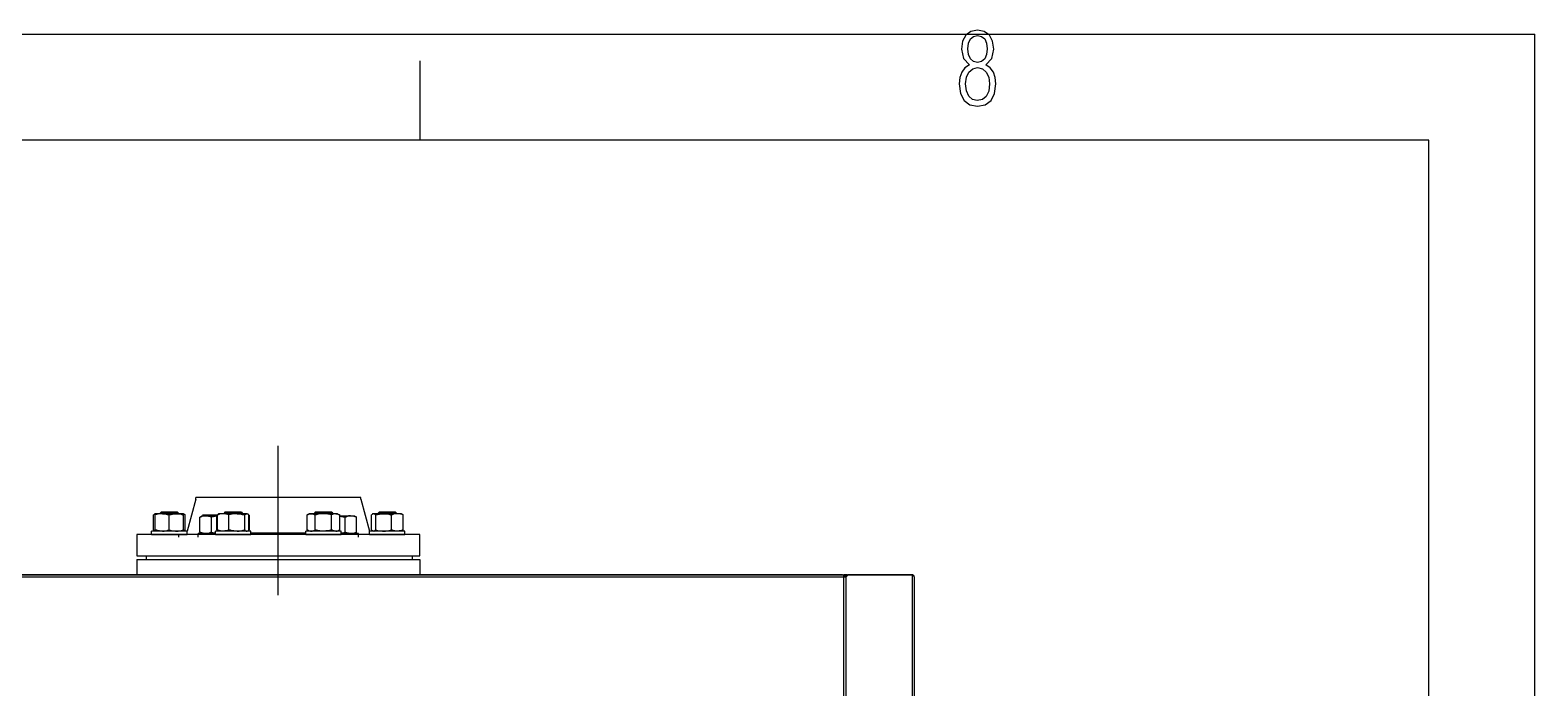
# Model space of a CAD drawing. Extents: x 0 to 420, y 0 to 297.
# Drawn here: x 349.1 to 420, y 266.2 to 297.2 of the extents above; entities that cross this region are included whole.
import ezdxf

# ---------------------------------------------------------------- set-up
doc = ezdxf.new("R2010")
doc.units = 0
doc.linetypes.add('DASHDOT', pattern=[18.5, 12, -3, 0.5, -3])
doc.layers.get('0').update_dxf_attribs({"linetype": 'CONTINUOUS'})

msp = doc.modelspace()

# ---------------------------------------------------------------- linework, layer by layer
at = {"color": 7}
for p, q in [((0, 297), (420, 297)), ((420, 0), (420, 297)), ((367.5, 292), (367.5, 295.75)), ((415, 292), (5, 292)), ((415, 5), (415, 292)), ((356.927704, 275.097504), (356.517273, 273.597504)), ((357.403778, 275.180817), (356.927704, 275.180817)), ((356.927704, 275.097504), (356.927704, 275.180817)), ((364.705475, 275.180817), (357.403778, 275.180817)), ((364.705475, 275.097504), (364.705475, 275.180817)), ((364.705475, 275.097504), (365.115906, 273.597504)), ((354.940369, 273.65799), (354.940369, 274.359222)), ((355.018921, 274.419708), (354.993713, 274.405151)), ((355.018921, 274.419708), (354.993744, 274.405182)), ((355.018921, 274.419708), (355.017273, 274.418762)), ((355.018921, 274.419708), (355.017273, 274.418762)), ((355.017273, 274.359222), (355.017273, 274.418762)), ((355.017273, 273.65799), (355.017273, 274.359222)), ((355.365112, 274.419708), (355.018921, 274.419708)), ((355.295044, 274.486389), (355.239471, 274.430817)), ((355.295044, 274.486389), (355.239471, 274.430817)), ((355.295044, 274.486389), (355.239471, 274.430817)), ((355.239471, 274.430817), (355.295044, 274.486389)), ((355.239471, 274.419708), (355.239471, 274.430817)), ((356.128357, 274.430817), (355.239471, 274.430817)), ((356.072815, 274.486389), (355.295044, 274.486389)), ((355.299622, 274.419708), (355.299622, 274.430817)), ((356.348938, 274.419708), (355.365112, 274.419708)), ((355.683929, 273.65799), (355.683929, 274.359222)), ((356.068237, 274.419708), (356.068237, 274.430817)), ((356.072815, 274.486389), (356.128357, 274.430817)), ((356.072815, 274.486389), (356.128357, 274.430817)), ((356.072815, 274.486389), (356.128357, 274.430817)), ((356.128357, 274.430817), (356.072815, 274.486389)), ((356.128357, 274.419708), (356.128357, 274.430817)), ((356.128357, 274.419708), (356.128357, 274.430817)), ((356.128357, 274.419708), (356.128357, 274.430817)), ((356.128357, 274.419708), (356.128357, 274.430817)), ((356.348938, 274.419708), (356.350586, 274.418762)), ((356.348938, 274.419708), (356.374115, 274.405182)), ((356.348938, 274.419708), (356.374146, 274.405151)), ((356.348938, 274.419708), (356.350586, 274.418762)), ((356.350586, 274.359222), (356.350586, 274.418762)), ((356.350586, 273.65799), (356.350586, 274.359222)), ((356.369629, 274.407654), (356.374115, 274.405182)), ((356.42749, 273.65799), (356.42749, 274.359222)), ((356.42749, 273.65799), (356.42749, 274.359222)), ((357.205322, 274.308594), (357.180084, 274.294067)), ((357.180084, 274.294067), (357.18219, 274.295227)), ((357.205322, 274.308594), (357.180115, 274.294067)), ((357.205322, 274.308594), (357.180115, 274.294067)), ((357.920776, 274.308594), (357.205322, 274.308594)), ((357.686066, 274.347504), (357.249359, 274.347504)), ((357.425873, 274.308594), (357.425873, 274.347473)), ((357.485992, 274.308594), (357.485992, 274.347473)), ((357.946991, 274.347504), (357.686066, 274.347504)), ((357.920776, 273.65799), (357.920776, 274.347504)), ((357.946991, 273.65799), (357.946991, 274.359222)), ((358.025574, 274.419708), (358.000397, 274.405182)), ((358.877808, 274.419708), (358.025574, 274.419708)), ((358.301666, 274.486389), (358.246124, 274.430817)), ((358.376312, 274.430817), (358.246124, 274.430817)), ((358.246124, 274.419708), (358.246124, 274.430817)), ((358.415588, 274.486389), (358.301666, 274.486389)), ((358.306274, 274.419708), (358.306274, 274.430817)), ((359.13501, 274.430817), (358.376312, 274.430817)), ((359.079468, 274.486389), (358.415588, 274.486389)), ((358.491333, 273.65799), (358.491333, 274.359222)), ((359.35556, 274.419708), (358.877808, 274.419708)), ((359.07489, 274.419708), (359.07489, 274.430817)), ((359.079468, 274.486389), (359.13501, 274.430817)), ((359.13501, 274.419708), (359.13501, 274.430817)), ((359.234894, 273.65799), (359.234894, 274.359222)), ((359.35556, 274.419708), (359.380768, 274.405182)), ((359.434143, 273.65799), (359.434143, 274.359222)), ((359.460358, 273.65799), (359.460358, 274.347504)), ((362.277618, 274.419708), (362.172821, 274.359222)), ((362.172821, 273.65799), (362.172821, 274.359222)), ((363.526215, 274.419708), (362.277618, 274.419708)), ((362.553711, 274.486389), (362.498169, 274.430817)), ((362.942596, 274.430817), (362.498169, 274.430817)), ((362.498169, 274.419708), (362.498169, 274.430817)), ((362.942596, 274.486389), (362.553711, 274.486389)), ((362.557709, 273.65799), (362.557709, 274.359222)), ((362.558289, 274.419708), (362.558289, 274.430817)), ((363.331512, 274.486389), (362.942596, 274.486389)), ((363.387054, 274.430817), (362.942596, 274.430817)), ((363.326904, 274.419708), (363.326904, 274.430817)), ((363.327515, 273.65799), (363.327515, 274.359222)), ((363.331512, 274.486389), (363.387054, 274.430817)), ((363.387054, 274.419708), (363.387054, 274.430817)), ((363.607605, 274.419708), (363.526215, 274.419708)), ((363.607605, 274.419708), (363.712402, 274.359222)), ((363.712402, 273.65799), (363.712402, 274.359222)), ((364.427856, 274.308594), (363.712402, 274.308594)), ((364.147186, 274.308594), (364.147186, 274.347473)), ((364.207306, 274.308594), (364.207306, 274.347504)), ((364.207306, 274.308594), (364.207306, 274.347473)), ((364.207306, 274.308594), (364.207306, 274.347473)), ((364.427856, 274.308594), (364.453064, 274.294067)), ((364.427856, 274.308594), (364.453094, 274.294067)), ((364.427856, 274.308594), (364.453064, 274.294067)), ((364.447784, 274.296967), (364.453064, 274.294067)), ((364.449371, 274.296112), (364.453064, 274.294067)), ((365.205688, 273.65799), (365.205688, 274.359222)), ((365.284241, 274.419708), (365.259033, 274.405151)), ((365.284241, 274.419708), (365.259064, 274.405182)), ((365.284241, 274.419708), (365.282593, 274.418762)), ((365.284241, 274.419708), (365.282593, 274.418762)), ((365.311157, 274.419708), (365.284241, 274.419708)), ((366.614258, 274.419708), (365.311157, 274.419708)), ((365.404907, 273.65799), (365.404907, 274.359222)), ((365.560364, 274.486389), (365.504822, 274.430817)), ((365.560364, 274.486389), (365.504822, 274.430817)), ((365.560364, 274.486389), (365.504822, 274.430817)), ((365.504822, 274.430817), (365.560364, 274.486389)), ((366.263519, 274.430817), (365.504822, 274.430817)), ((365.504822, 274.419708), (365.504822, 274.430817)), ((366.224243, 274.486389), (365.560364, 274.486389)), ((365.564941, 274.419708), (365.564941, 274.430817)), ((366.148499, 273.65799), (366.148499, 274.359222)), ((366.338135, 274.486389), (366.224243, 274.486389)), ((366.393707, 274.430817), (366.263519, 274.430817)), ((366.333557, 274.419708), (366.333557, 274.430817)), ((366.338135, 274.486389), (366.393707, 274.430817)), ((366.338135, 274.486389), (366.393707, 274.430817)), ((366.338135, 274.486389), (366.393707, 274.430817)), ((366.393707, 274.430817), (366.338135, 274.486389)), ((366.393707, 274.419708), (366.393707, 274.430817)), ((366.393707, 274.419708), (366.393707, 274.430817)), ((366.393707, 274.419708), (366.393707, 274.430817)), ((366.393707, 274.419708), (366.393707, 274.430817)), ((366.614258, 274.419708), (366.615906, 274.418762)), ((366.614258, 274.419708), (366.639435, 274.405182)), ((366.614258, 274.419708), (366.639465, 274.405151)), ((366.614258, 274.419708), (366.615906, 274.418762)), ((366.634827, 274.407715), (366.639435, 274.405182)), ((366.69281, 273.65799), (366.69281, 274.359222)), ((366.69281, 273.65799), (366.69281, 274.359222)), ((355.683929, 273.597504), (354.850586, 273.597504)), ((354.850586, 273.430817), (354.850586, 273.597504)), ((355.017242, 273.59845), (354.993713, 273.612061)), ((355.017273, 273.59845), (355.017273, 273.65799)), ((355.018921, 273.597504), (355.017273, 273.59845)), ((355.365112, 273.597504), (355.018921, 273.597504)), ((356.348938, 273.597504), (355.365112, 273.597504)), ((356.517273, 273.597504), (355.683929, 273.597504)), ((356.348938, 273.597504), (356.350586, 273.59845)), ((356.350586, 273.59845), (356.350586, 273.65799)), ((356.350586, 273.59845), (356.374146, 273.612061)), ((356.517273, 273.430817), (356.517273, 273.597504)), ((356.517273, 273.430817), (356.517273, 273.597504)), ((356.517273, 273.430817), (356.517273, 273.597504)), ((356.517273, 273.430817), (356.517273, 273.597504)), ((357.12674, 273.546875), (357.12674, 274.248108)), ((357.671082, 273.546875), (357.671082, 274.248108)), ((359.279816, 273.597504), (357.857239, 273.597504)), ((357.857239, 273.430817), (357.857239, 273.597504)), ((358.000397, 273.61203), (357.920776, 273.65799)), ((358.025574, 273.597504), (358.000397, 273.61203)), ((358.877808, 273.597504), (358.025574, 273.597504)), ((359.35556, 273.597504), (358.877808, 273.597504)), ((359.523895, 273.597504), (359.279816, 273.597504)), ((359.35556, 273.597504), (359.380768, 273.61203)), ((359.381042, 273.612183), (359.460358, 273.65799)), ((359.523895, 273.430817), (359.523895, 273.597504)), ((359.523895, 273.430817), (359.523895, 273.597504)), ((362.109283, 273.430817), (362.109283, 273.597504)), ((363.77594, 273.597504), (362.109283, 273.597504)), ((362.277618, 273.597504), (362.172821, 273.65799)), ((363.607605, 273.597504), (363.712402, 273.65799)), ((363.77594, 273.430817), (363.77594, 273.597504)), ((363.77594, 273.430817), (363.77594, 273.597504)), ((363.962097, 273.546875), (363.962097, 274.248108)), ((364.506439, 273.546875), (364.506439, 274.248108)), ((364.506439, 273.546875), (364.506439, 274.248108)), ((365.359985, 273.597504), (365.115906, 273.597504)), ((365.115906, 273.430817), (365.115906, 273.597504)), ((365.284241, 273.597504), (365.259033, 273.612061)), ((365.311157, 273.597504), (365.284241, 273.597504)), ((366.614258, 273.597504), (365.311157, 273.597504)), ((366.782593, 273.597504), (365.359985, 273.597504)), ((366.614258, 273.597504), (366.639465, 273.612061)), ((366.782593, 273.430817), (366.782593, 273.597504)), ((366.782593, 273.430817), (366.782593, 273.597504)), ((366.782593, 273.430817), (366.782593, 273.597504)), ((366.782593, 273.430817), (366.782593, 273.597504)), ((367.483246, 273.43457), (354.149933, 273.43457)), ((354.149933, 273.43457), (354.149933, 272.42804)), ((354.850586, 273.430817), (354.850586, 273.430908)), ((355.683929, 273.430817), (354.850586, 273.430817)), ((356.273193, 273.430817), (354.850586, 273.430817)), ((356.517273, 273.430817), (355.683929, 273.430817)), ((356.128357, 273.319733), (356.128357, 273.430908)), ((356.128357, 273.319733), (356.128357, 273.430908)), ((356.128357, 273.319672), (356.128357, 273.430817)), ((356.128357, 273.319672), (356.128357, 273.430817)), ((356.517273, 273.430817), (356.273193, 273.430817)), ((357.857147, 273.486389), (357.036987, 273.486389)), ((357.036987, 273.319733), (357.036987, 273.486389)), ((357.281067, 273.486389), (357.036987, 273.486389)), ((357.036987, 273.319733), (357.036987, 273.486389)), ((357.205322, 273.486389), (357.180115, 273.500916)), ((357.857239, 273.486389), (357.205322, 273.486389)), ((357.857147, 273.486389), (357.281067, 273.486389)), ((359.279816, 273.430817), (357.857239, 273.430817)), ((359.523895, 273.430817), (357.857239, 273.430817)), ((359.523895, 273.430817), (359.279816, 273.430817)), ((362.109283, 273.502502), (359.523468, 273.502502)), ((363.77594, 273.430817), (362.109283, 273.430817)), ((362.353363, 273.430817), (362.109283, 273.430817)), ((363.77594, 273.430817), (362.353363, 273.430817)), ((364.427856, 273.486389), (363.775909, 273.486389)), ((364.596191, 273.486389), (363.77594, 273.486389)), ((364.352112, 273.486389), (363.77594, 273.486389)), ((363.950104, 273.486389), (363.77594, 273.486389)), ((364.596191, 273.486389), (364.352112, 273.486389)), ((364.427856, 273.486389), (364.453094, 273.500946)), ((364.596191, 273.319733), (364.596191, 273.486389)), ((364.596191, 273.319733), (364.596191, 273.486389)), ((364.596191, 273.319733), (364.596191, 273.486389)), ((365.115906, 273.430817), (365.115906, 273.430908)), ((365.359985, 273.430817), (365.115906, 273.430817)), ((365.949249, 273.430817), (365.115906, 273.430817)), ((366.782593, 273.430817), (365.359985, 273.430817)), ((366.782593, 273.430817), (365.949249, 273.430817)), ((367.483246, 272.42804), (367.483246, 273.43457)), ((354.149933, 272.42804), (367.483246, 272.42804)), ((354.149933, 272.26416), (367.483246, 272.26416)), ((354.149933, 272.26416), (354.149933, 271.541931)), ((354.149933, 272.26416), (354.149933, 271.541962)), ((354.594208, 272.42804), (354.594208, 272.26416)), ((367.118408, 272.42804), (367.118408, 272.26416)), ((367.483246, 272.26416), (367.483246, 271.54184)), ((367.483246, 272.26416), (367.483246, 271.541931)), ((367.483246, 272.26416), (367.483246, 271.541962)), ((367.483246, 272.26416), (367.483246, 271.541992)), ((334.183258, 271.541931), (387.449921, 271.541931)), ((334.183258, 271.453064), (387.449921, 271.453064)), ((387.394379, 271.541931), (334.2388, 271.541931)), ((360.699921, 271.541931), (360.700195, 271.541931)), ((360.932983, 271.541931), (360.933258, 271.541931)), ((387.394379, 271.541931), (387.394806, 271.541931)), ((387.394379, 271.541931), (387.394592, 271.541931)), ((387.394379, 271.541931), (387.395386, 271.541931)), ((387.394379, 271.541931), (387.39447, 271.541931)), ((387.627594, 271.541931), (387.449829, 271.541931)), ((387.449921, 271.453064), (387.449921, 271.541931)), ((387.449921, 172.397491), (387.449921, 271.453064)), ((387.449921, 271.453064), (387.538818, 271.453064)), ((387.483246, 271.453064), (387.449921, 271.453064)), ((387.483246, 271.453064), (387.494354, 271.453064)), ((387.494354, 271.453064), (387.485962, 271.479034)), ((387.538818, 271.453064), (387.494354, 271.453064)), ((387.649933, 271.541931), (387.538818, 271.430817)), ((387.538818, 271.453064), (387.538818, 271.430817)), ((387.561035, 271.453064), (387.538818, 271.453064)), ((387.625793, 271.541901), (387.627686, 271.541931)), ((387.626587, 271.541931), (387.627686, 271.541931)), ((387.627441, 271.541931), (387.627686, 271.541931)), ((387.627686, 271.541931), (390.67215, 271.541931)), ((390.67215, 271.541931), (387.649933, 271.541931)), ((390.716583, 271.541931), (390.672058, 271.541931)), ((390.67215, 271.541931), (390.67215, 172.353058)), ((390.716583, 271.530212), (390.716583, 271.541931)), ((390.761047, 271.497498), (390.748962, 271.497498)), ((390.753357, 271.489807), (390.761047, 271.497498)), ((390.761047, 271.453064), (390.761047, 271.497498)), ((390.761047, 271.453064), (390.761047, 172.397491)), ((387.538818, 271.430817), (387.538818, 265.458618))]:
    msp.add_line(p, q, dxfattribs=at)
at = {"color": 7, "linetype": 'DASHDOT'}
msp.add_line((360.816589, 270.583984), (360.816589, 277.618073), dxfattribs=at)
at = {"color": 7}
for points in [[(393.367096, 295.550354), (393.155701, 295.414093), (393.005371, 295.216797), (392.911407, 294.963104), (392.883209, 294.657715), (392.939606, 294.206726), (393.113403, 293.877869), (393.385895, 293.675842), (393.75235, 293.605377), (394.114075, 293.675842), (394.386566, 293.877869), (394.555695, 294.206726), (394.61676, 294.657715), (394.583893, 294.963104), (394.494629, 295.216797), (394.3396, 295.414093), (394.132874, 295.550354), (394.419464, 295.855713), (394.513428, 296.292633), (394.457031, 296.668457), (394.306702, 296.950348), (394.067108, 297.128876), (393.75235, 297.189941), (393.432892, 297.128876), (393.193298, 296.950348), (393.042938, 296.668457), (392.991272, 296.292633), (393.085236, 295.851013)], [(394.208038, 296.311401), (394.175171, 296.034241), (394.085907, 295.832214), (393.940277, 295.705383), (393.75235, 295.663086), (393.555023, 295.705383), (393.414093, 295.832214), (393.320129, 296.034241), (393.291931, 296.311401), (393.320129, 296.574493), (393.414093, 296.77182), (393.559723, 296.893951), (393.75235, 296.936249), (393.940277, 296.893951), (394.085907, 296.77182), (394.175171, 296.574493)], [(394.316101, 294.657715), (394.273834, 294.319458), (394.161072, 294.070465), (393.977844, 293.920135), (393.733551, 293.868469), (393.508057, 293.920135), (393.334229, 294.075165), (393.221466, 294.324158), (393.183899, 294.662415), (393.221466, 294.977173), (393.338928, 295.216797), (393.522156, 295.367126), (393.75235, 295.423492), (393.977844, 295.367126), (394.156372, 295.216797), (394.273834, 294.977173)]]:
    msp.add_lwpolyline(points, close=True, dxfattribs=at)
for points in [[(354.993713, 274.405151), (354.968445, 274.386993), (354.940369, 274.359222)], [(355.364227, 274.41864), (355.277435, 274.41568), (355.218018, 274.408752), (355.155884, 274.397461), (355.089569, 274.381256), (355.017273, 274.359222)], [(355.364227, 274.41864), (355.447845, 274.41333), (355.535492, 274.399506), (355.582062, 274.388977), (355.631317, 274.375671), (355.683929, 274.359222)], [(355.683929, 274.359222), (355.763641, 274.38327), (355.836273, 274.400299), (355.904175, 274.411438), (355.969299, 274.417419), (356.033203, 274.41861), (356.097534, 274.41507), (356.163849, 274.406555), (356.233826, 274.392578), (356.309662, 274.372223), (356.350586, 274.359222)], [(356.374115, 274.405182), (356.399414, 274.386993), (356.42749, 274.359222)], [(356.374146, 274.405151), (356.399414, 274.386993), (356.42749, 274.359222)], [(357.671082, 274.248108), (357.605988, 274.272156), (357.546692, 274.289185), (357.491241, 274.300323), (357.43808, 274.306335), (357.385864, 274.307495), (357.333374, 274.303955), (357.279236, 274.295441), (357.222076, 274.281464), (357.160156, 274.261108), (357.12674, 274.248108)], [(357.180084, 274.294067), (357.154816, 274.275879), (357.12674, 274.248108)], [(357.180115, 274.294067), (357.154846, 274.275879), (357.12674, 274.248108)], [(357.920776, 274.300781), (357.843842, 274.289673), (357.761536, 274.272522), (357.671082, 274.248108)], [(358.491333, 274.359222), (358.426239, 274.38327), (358.366943, 274.400299), (358.311493, 274.411438), (358.258331, 274.417419), (358.206146, 274.41861), (358.153625, 274.41507), (358.099487, 274.406555), (358.042328, 274.392578), (357.980408, 274.372223), (357.946991, 274.359222)], [(358.000397, 274.405182), (357.975098, 274.386993), (357.946991, 274.359222)], [(358.878326, 274.41864), (358.781525, 274.41568), (358.71524, 274.408752), (358.645935, 274.397461), (358.57196, 274.381256), (358.491333, 274.359222)], [(358.878326, 274.41864), (358.971588, 274.41333), (359.069336, 274.399506), (359.121307, 274.388977), (359.176208, 274.375671), (359.234894, 274.359222)], [(359.234894, 274.359222), (359.260864, 274.385162), (359.284393, 274.402832), (359.306366, 274.413666), (359.327484, 274.418427), (359.348389, 274.417511), (359.36972, 274.410828), (359.380768, 274.405182)], [(359.380768, 274.405182), (359.406036, 274.386993), (359.434143, 274.359222)], [(362.172821, 274.359222), (362.218842, 274.38327), (362.260773, 274.400299), (362.299988, 274.411438), (362.337555, 274.417419), (362.374481, 274.41861), (362.411591, 274.41507), (362.44989, 274.406555), (362.490295, 274.392578), (362.534088, 274.372223), (362.557709, 274.359222)], [(363.327515, 274.359222), (363.235443, 274.38327), (363.151611, 274.400299), (363.073181, 274.411438), (362.997986, 274.417419), (362.924194, 274.41861), (362.849915, 274.41507), (362.773346, 274.406555), (362.692535, 274.392578), (362.60495, 274.372223), (362.557709, 274.359222)], [(363.527832, 274.41864), (363.477722, 274.41568), (363.44342, 274.408752), (363.407532, 274.397461), (363.369263, 274.381256), (363.327515, 274.359222)], [(363.527832, 274.41864), (363.576111, 274.41333), (363.626709, 274.399506), (363.653595, 274.388977), (363.682037, 274.375671), (363.712402, 274.359222)], [(363.712402, 274.300781), (363.789368, 274.289673), (363.871643, 274.272522), (363.962097, 274.248108)], [(364.506439, 274.248108), (364.441345, 274.272156), (364.38205, 274.289185), (364.326599, 274.300323), (364.273438, 274.306335), (364.221252, 274.307495), (364.168732, 274.303955), (364.114594, 274.295441), (364.057434, 274.281464), (363.995514, 274.261108), (363.962097, 274.248108)], [(364.453064, 274.294067), (364.478333, 274.275879), (364.506439, 274.248108)], [(364.453064, 274.294067), (364.478333, 274.275879), (364.506439, 274.248108)], [(364.453094, 274.294067), (364.478363, 274.275879), (364.506439, 274.248108)], [(365.259033, 274.405151), (365.233765, 274.386993), (365.205688, 274.359222)], [(365.309387, 274.41864), (365.284637, 274.416016), (365.267731, 274.409729), (365.259033, 274.405151)], [(365.309387, 274.41864), (365.334351, 274.41333), (365.347229, 274.407562), (365.360565, 274.399506), (365.389191, 274.375671), (365.404907, 274.359222)], [(365.404907, 274.359222), (365.493835, 274.38327), (365.574829, 274.400299), (365.650574, 274.411438), (365.723206, 274.417419), (365.794495, 274.41861), (365.866241, 274.41507), (365.940186, 274.406555), (366.01828, 274.392578), (366.102844, 274.372223), (366.148499, 274.359222)], [(366.69281, 274.359222), (366.627747, 274.38327), (366.568451, 274.400299), (366.51297, 274.411438), (366.459808, 274.417419), (366.407623, 274.41861), (366.355103, 274.41507), (366.300964, 274.406555), (366.243835, 274.392578), (366.181915, 274.372223), (366.148499, 274.359222)], [(366.639435, 274.405182), (366.664734, 274.386993), (366.69281, 274.359222)], [(366.639465, 274.405151), (366.664734, 274.386993), (366.69281, 274.359222)], [(354.993713, 273.612061), (354.968445, 273.630219), (354.940369, 273.65799)], [(355.364227, 273.598572), (355.277435, 273.601532), (355.218018, 273.608459), (355.155884, 273.619751), (355.089569, 273.635956), (355.017273, 273.65799)], [(355.364227, 273.598572), (355.44397, 273.603455), (355.527252, 273.616058), (355.617584, 273.637634), (355.683929, 273.65799)], [(355.683929, 273.65799), (355.763641, 273.633942), (355.836273, 273.616913), (355.904175, 273.605774), (355.969299, 273.599792), (356.033203, 273.598602), (356.097534, 273.602173), (356.163849, 273.610657), (356.233826, 273.624634), (356.309662, 273.64502), (356.350586, 273.65799)], [(356.374146, 273.612061), (356.399414, 273.630219), (356.42749, 273.65799)], [(358.491333, 273.65799), (358.44931, 273.641876), (358.372681, 273.618347), (358.302521, 273.604431), (358.235657, 273.598694), (358.169495, 273.600586), (358.101318, 273.610291), (358.028381, 273.628784), (357.989014, 273.641876), (357.946991, 273.65799)], [(358.000397, 273.61203), (357.975098, 273.630219), (357.946991, 273.65799)], [(358.878326, 273.598572), (358.781525, 273.601532), (358.71524, 273.608459), (358.645935, 273.619751), (358.57196, 273.635956), (358.491333, 273.65799)], [(358.878326, 273.598572), (358.967285, 273.603455), (359.06015, 273.616058), (359.160919, 273.637634), (359.234894, 273.65799)], [(359.234894, 273.65799), (359.260864, 273.63205), (359.284393, 273.61438), (359.306366, 273.603546), (359.327484, 273.598785), (359.348389, 273.599701), (359.36972, 273.606384), (359.380768, 273.61203)], [(359.380768, 273.61203), (359.406036, 273.630219), (359.434143, 273.65799)], [(362.172821, 273.65799), (362.218842, 273.633942), (362.260773, 273.616913), (362.299988, 273.605774), (362.337555, 273.599792), (362.374481, 273.598602), (362.411591, 273.602173), (362.44989, 273.610657), (362.490295, 273.624634), (362.534088, 273.64502), (362.557709, 273.65799)], [(363.327515, 273.65799), (363.268097, 273.641876), (363.159698, 273.618347), (363.060486, 273.604431), (362.965942, 273.598694), (362.872345, 273.600586), (362.77597, 273.610291), (362.672791, 273.628784), (362.617126, 273.641876), (362.557709, 273.65799)], [(363.527832, 273.598572), (363.477722, 273.601532), (363.44342, 273.608459), (363.407532, 273.619751), (363.369263, 273.635956), (363.327515, 273.65799)], [(363.527832, 273.598572), (363.573883, 273.603455), (363.621948, 273.616058), (363.674103, 273.637634), (363.712402, 273.65799)], [(365.259033, 273.612061), (365.233765, 273.630219), (365.205688, 273.65799)], [(365.309387, 273.598572), (365.284637, 273.601196), (365.267731, 273.607483), (365.259033, 273.612061)], [(365.309387, 273.598572), (365.333221, 273.603455), (365.358093, 273.616058), (365.385101, 273.637634), (365.404907, 273.65799)], [(365.404907, 273.65799), (365.493835, 273.633942), (365.574829, 273.616913), (365.650574, 273.605774), (365.723206, 273.599792), (365.794495, 273.598602), (365.866241, 273.602173), (365.940186, 273.610657), (366.01828, 273.624634), (366.102844, 273.64502), (366.148499, 273.65799)], [(366.69281, 273.65799), (366.650818, 273.641876), (366.574158, 273.618347), (366.503998, 273.604431), (366.437164, 273.598694), (366.370972, 273.600586), (366.302826, 273.610291), (366.229858, 273.628784), (366.190521, 273.641876), (366.148499, 273.65799)], [(366.639465, 273.612061), (366.664734, 273.630219), (366.69281, 273.65799)], [(357.671082, 273.546875), (357.629059, 273.530762), (357.552429, 273.507233), (357.482239, 273.493317), (357.415405, 273.487579), (357.349243, 273.489471), (357.281067, 273.499176), (357.20813, 273.51767), (357.168762, 273.530762), (357.12674, 273.546875)], [(357.180115, 273.500916), (357.154846, 273.519104), (357.12674, 273.546875)], [(364.506439, 273.546875), (364.464417, 273.530762), (364.387787, 273.507233), (364.317627, 273.493317), (364.250763, 273.487579), (364.184601, 273.489471), (364.116425, 273.499176), (364.043488, 273.51767), (364.00412, 273.530762), (363.962097, 273.546875)], [(364.453094, 273.500946), (364.478363, 273.519135), (364.506439, 273.546875)], [(390.761047, 271.453064), (390.758301, 271.467102), (390.750305, 271.48111), (390.732361, 271.499847), (390.701019, 271.523224), (390.67215, 271.541931)]]:
    msp.add_lwpolyline(points, dxfattribs=at)
for centre, radius, start, end in [((355.048035, 274.312988), 0.106989, 106.727143, 120.517281), ((356.060547, 273.466064), 0.965578, 67.664601, 72.521159), ((355.048035, 273.704224), 0.106992, 239.482828, 253.271061), ((356.060547, 274.551147), 0.965578, 287.478841, 292.335399), ((358.207489, 274.150665), 0.57001, 239.802973, 245.89639), ((359.173584, 274.150787), 0.570155, 294.114028, 300.196325), ((358.111206, 274.994507), 1.513014, 253.088661, 260.338456), ((363.521942, 274.994568), 1.513063, 279.664223, 286.911314), ((387.449921, 271.453064), 0.088889, 0, 90.000003), ((387.449921, 271.453064), 0.044444, 0, 90.000003), ((386.805817, 271.034851), 0.796092, 31.688144, 35.522154), ((387.394379, 271.453064), 0.088889, 360, 24.136719), ((387.11908, 271.220093), 0.441694, 31.831318, 35.003866), ((387.627686, 271.453064), 0.088889, 90.000003, 179.999995), ((390.67215, 271.453064), 0.088889, 360, 90.000003)]:
    msp.add_arc(centre, radius, start, end, dxfattribs=at)
msp.add_point((360.816589, 271.541931), dxfattribs=at)

doc.saveas('drawing.dxf')
